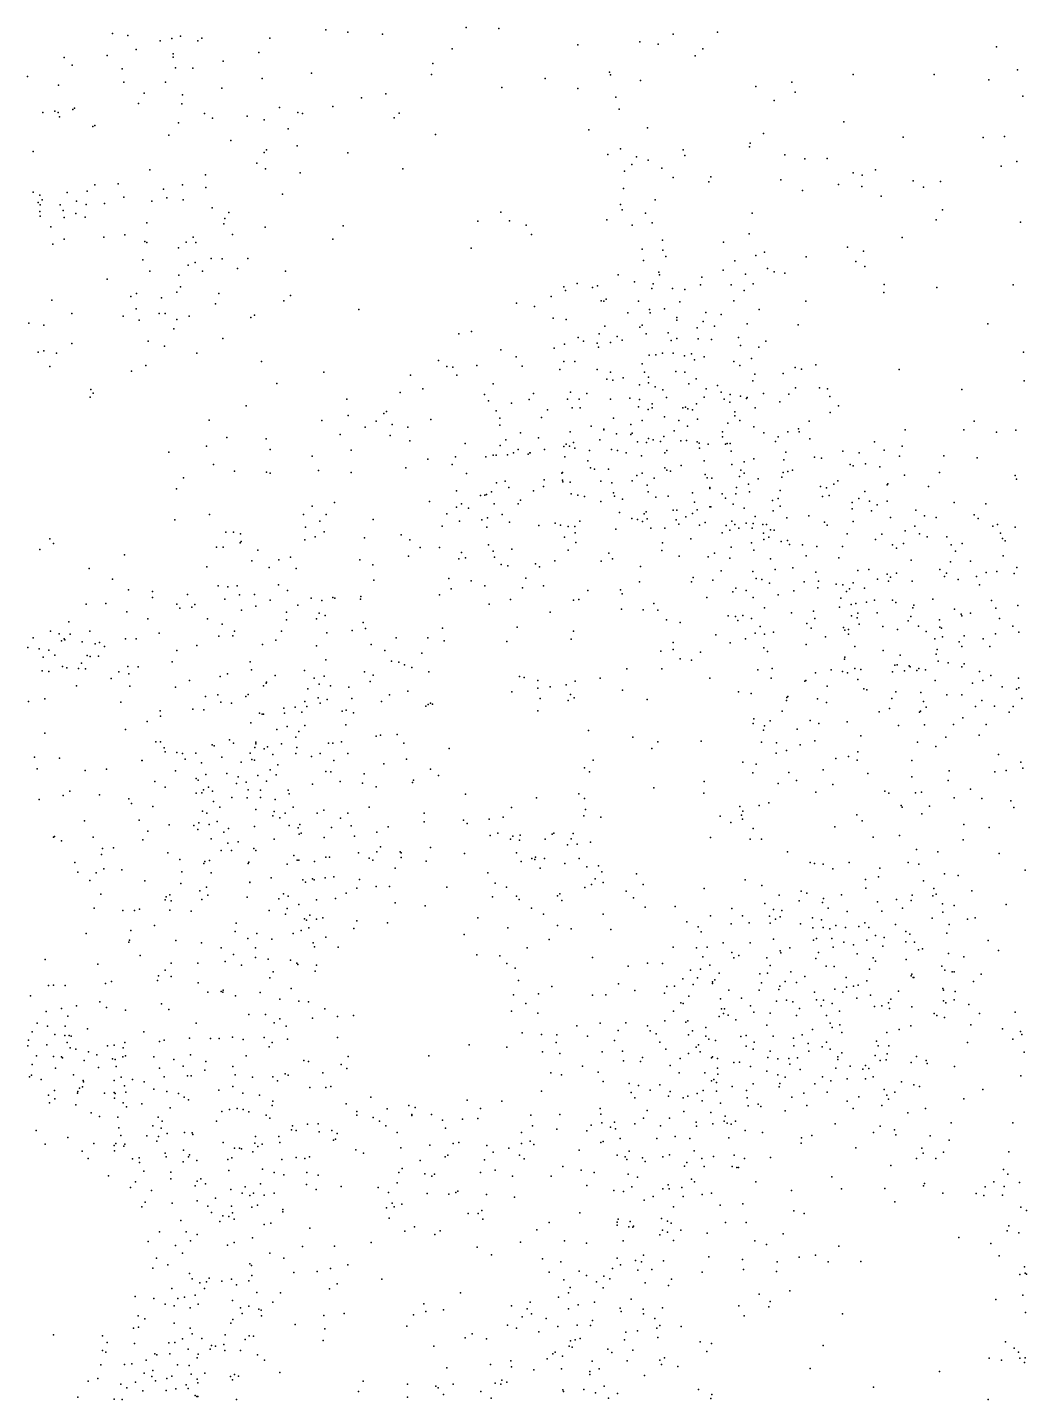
# Model space of a CAD drawing. Header units: millimetres. Extents: x -60275265 to 22802890, y -38578442 to 24337084.
# Drawn here: x 11847622 to 13806622, y 14465696 to 17156696 of the extents above; entities that cross this region are included whole.
import ezdxf

# ---------------------------------------------------------------- set-up
doc = ezdxf.new("R2010")
doc.units = ezdxf.units.MM
doc.header["$MEASUREMENT"] = 0
doc.layers.add('particles', color=7, linetype='Continuous', true_color=0x000000)

msp = doc.modelspace()

# ---------------------------------------------------------------- linework, layer by layer
at = {"layer": 'particles', "color": 93, "true_color": 0x67d435}
for p in [(12014622, 17144696), (12432622, 17151696), (12475622, 17147696), (12543622, 17143696), (12707622, 17156696), (12771622, 17154696), (13113622, 17143696), (13200622, 17147696), (12044622, 17140696), (12107622, 17130696), (12130622, 17134696), (12147622, 17139696), (12181622, 17130696), (12189622, 17135696), (12322622, 17135696), (12926622, 17122696), (13048622, 17128696), (13084622, 17123696), (13747622, 17118696), (11919622, 17097696), (12003622, 17101696), (12060622, 17113696), (12133622, 17104696), (12133622, 17098696), (12231622, 17090696), (12301622, 17107696), (12680622, 17114696), (13156622, 17100696), (13171622, 17114696), (11935622, 17082696), (12033622, 17075696), (12137622, 17077696), (12171622, 17076696), (12404622, 17066696), (12639622, 17064696), (12642622, 17085696), (12988622, 17068696), (12990622, 17063696), (13466622, 17064696), (13625622, 17064696), (13788622, 17073696), (11847622, 17060696), (11908622, 17043696), (12036622, 17049696), (12118622, 17049696), (12228622, 17037696), (12307622, 17056696), (12777622, 17038696), (12862622, 17056696), (12926622, 17036696), (13049622, 17052696), (13275622, 17040696), (13346622, 17049696), (13732622, 17053696), (12065622, 17007696), (12076622, 17027696), (12151622, 17024696), (12502622, 17018696), (12550622, 17026696), (13001622, 17019696), (13311622, 17013696), (13352622, 17029696), (13799622, 17021696), (11877622, 16989696), (11901622, 16992696), (11907622, 16989696), (11910622, 16981696), (11936622, 16995696), (11939622, 16998696), (12150622, 17006696), (12194622, 16987696), (12278622, 16982696), (12341622, 16999696), (12377622, 16989696), (12386622, 16987696), (12446622, 17001696), (12576622, 16988696), (13007622, 16996696), (11975622, 16962696), (11979622, 16964696), (12143622, 16969696), (12210622, 16978696), (12311622, 16975696), (12358622, 16957696), (12566622, 16979696), (12948622, 16955696), (13063622, 16959696), (13448622, 16971696), (12124622, 16945696), (12246622, 16934696), (12647622, 16946696), (13264622, 16929696), (13290622, 16948696), (13564622, 16941696), (13721622, 16940696), (13763622, 16942696), (11858622, 16913696), (12311622, 16911696), (12316622, 16916696), (12376622, 16924696), (12475622, 16910696), (12985622, 16907696), (13010622, 16918696), (13041622, 16902696), (13133622, 16916696), (13136622, 16905696), (13263622, 16922696), (13332622, 16906696), (13415622, 16899696), (12087622, 16877696), (12297622, 16890696), (12314622, 16879696), (12583622, 16879696), (13018622, 16874696), (13032622, 16887696), (13064622, 16896696), (13091622, 16880696), (13371622, 16898696), (13510622, 16877696), (13756622, 16884696), (13787622, 16893696), (11979622, 16847696), (12025622, 16849696), (12151622, 16847696), (12196622, 16867696), (12382622, 16871696), (13113622, 16862696), (13183622, 16853696), (13187622, 16863696), (13324622, 16857696), (13437622, 16848696), (13466622, 16871696), (13484622, 16866696), (13584622, 16855696), (13637622, 16854696), (11858622, 16833696), (11871622, 16827696), (11925622, 16832696), (11964622, 16835696), (12036622, 16823696), (12114622, 16839696), (12120622, 16822696), (12197622, 16842696), (12347622, 16829696), (13016622, 16840696), (13367622, 16836696), (13483622, 16844696), (13521622, 16825696), (13604622, 16843696), (11868622, 16813696), (11871622, 16795696), (11872622, 16808696), (11876622, 16818696), (11911622, 16808696), (11917622, 16797696), (11943622, 16815696), (11962622, 16809696), (11998622, 16811696), (12091622, 16815696), (12152622, 16818696), (12209622, 16802696), (12242622, 16793696), (12775622, 16794696), (13010622, 16809696), (13013622, 16798696), (13059622, 16792696), (13078622, 16818696), (13268622, 16792696), (13641622, 16798696), (11872622, 16786696), (11893622, 16765696), (11919622, 16783696), (11942622, 16791696), (11960622, 16784696), (12081622, 16773696), (12232622, 16771696), (12234622, 16781696), (12466622, 16767696), (12730622, 16776696), (12792622, 16777696), (12825622, 16768696), (12983622, 16779696), (13033622, 16768696), (13072622, 16773696), (13629622, 16779696), (13794622, 16774696), (11919622, 16741696), (11997622, 16745696), (12038622, 16749696), (12172622, 16745696), (12249622, 16750696), (12313622, 16764696), (12446622, 16741696), (12835622, 16750696), (13092622, 16739696), (13262622, 16751696), (13562622, 16744696), (11897622, 16731696), (12077622, 16736696), (12081622, 16734696), (12143622, 16724696), (12158622, 16735696), (12177622, 16734696), (12717622, 16723696), (13052622, 16721696), (13093622, 16719696), (13212622, 16735696), (13292622, 16715696), (13455622, 16725696), (13486622, 16717696), (12073622, 16700696), (12162622, 16690696), (12176622, 16695696), (12207622, 16703696), (12229622, 16702696), (12279622, 16703696), (13055622, 16699696), (13099622, 16707696), (13234622, 16698696), (13275622, 16709696), (13374622, 16706696), (13471622, 16697696), (13489622, 16687696), (12003622, 16662696), (12087622, 16678696), (12144622, 16670696), (12190622, 16678696), (12259622, 16683696), (12353622, 16678696), (13005622, 16671696), (13037622, 16657696), (13085622, 16676696), (13086622, 16671696), (13169622, 16666696), (13211622, 16680696), (13255622, 16672696), (13298622, 16683696), (13311622, 16677696), (13332622, 16674696), (12061622, 16634696), (12140622, 16637696), (12147622, 16647696), (12222622, 16634696), (12363622, 16630696), (12899622, 16647696), (12902622, 16640696), (12925622, 16654696), (12955622, 16646696), (12965622, 16649696), (13071622, 16644696), (13074622, 16653696), (13112622, 16644696), (13136622, 16642696), (13167622, 16651696), (13227622, 16651696), (13252622, 16640696), (13270622, 16653696), (13526622, 16636696), (13527622, 16652696), (13630622, 16646696), (13780622, 16651696), (11895622, 16621696), (12050622, 16628696), (12060622, 16604696), (12110622, 16626696), (12216622, 16614696), (12350622, 16620696), (12497622, 16603696), (12806622, 16615696), (12841622, 16609696), (12874622, 16628696), (12972622, 16620696), (12977622, 16619696), (12982622, 16623696), (13045622, 16619696), (13067622, 16603696), (13096622, 16604696), (13126622, 16618696), (13232622, 16620696), (13282622, 16603696), (13373622, 16619696), (11850622, 16576696), (11934622, 16595696), (12035622, 16590696), (12066622, 16582696), (12105622, 16595696), (12117622, 16595696), (12140622, 16583696), (12164622, 16590696), (12285622, 16587696), (12292622, 16592696), (12878622, 16586696), (12903622, 16583696), (13024622, 16596696), (13068622, 16596696), (13120622, 16587696), (13120622, 16582696), (13172622, 16579696), (13177622, 16597696), (13207622, 16593696), (11879622, 16572696), (12134622, 16565696), (12693622, 16555696), (12718622, 16560696), (12968622, 16555696), (12979622, 16570696), (13003622, 16550696), (13048622, 16568696), (13052622, 16572696), (13060622, 16555696), (13103622, 16557696), (13160622, 16567696), (13194622, 16570696), (13258622, 16575696), (13358622, 16573696), (13730622, 16575696), (11934622, 16536696), (12084622, 16541696), (12116622, 16531696), (12230622, 16546696), (12775622, 16524696), (12880622, 16527696), (12900622, 16535696), (12927622, 16548696), (12937622, 16541696), (12964622, 16537696), (12967622, 16529696), (12990622, 16538696), (13013622, 16543696), (13109622, 16542696), (13120622, 16546696), (13162622, 16545696), (13188622, 16544696), (13241622, 16548696), (13245622, 16532696), (13281622, 16529696), (13295622, 16541696), (11868622, 16519696), (11879622, 16522696), (11904622, 16517696), (12179622, 16517696), (12306622, 16501696), (12653622, 16503696), (12805622, 16510696), (12899622, 16501696), (12920622, 16501696), (13052622, 16496696), (13066622, 16513696), (13079622, 16514696), (13092622, 16517696), (13113622, 16517696), (13135622, 16512696), (13149622, 16516696), (13155622, 16504696), (13174622, 16510696), (13232622, 16501696), (13267622, 16507696), (13800622, 16519696), (11891622, 16491696), (12051622, 16482696), (12079622, 16493696), (12428622, 16480696), (12598622, 16474696), (12669622, 16491696), (12681622, 16490696), (12689622, 16474696), (12728622, 16493696), (12817622, 16492696), (12891622, 16485696), (12964622, 16485696), (12990622, 16480696), (13015622, 16469696), (13057622, 16480696), (13065622, 16470696), (13118622, 16481696), (13136622, 16480696), (13244622, 16493696), (13273622, 16476696), (13329622, 16477696), (13352622, 16489696), (13365622, 16486696), (13393622, 16494696), (13556622, 16485696), (11971622, 16446696), (12336622, 16458696), (12622622, 16447696), (12760622, 16457696), (12983622, 16466696), (12995622, 16464696), (13047622, 16455696), (13065622, 16459696), (13078622, 16451696), (13093622, 16445696), (13144622, 16457696), (13158622, 16467696), (13178622, 16447696), (13200622, 16454696), (13269622, 16463696), (13353622, 16449696), (13400622, 16449696), (13416622, 16447696), (13679622, 16446696), (13801622, 16463696), (11970622, 16431696), (11976622, 16439696), (12473622, 16427696), (12578622, 16440696), (12743622, 16436696), (12751622, 16424696), (12796622, 16419696), (12831622, 16426696), (12839622, 16438696), (12906622, 16427696), (12912622, 16441696), (12929622, 16427696), (12944622, 16438696), (12990622, 16427696), (13028622, 16429696), (13047622, 16426696), (13072622, 16418696), (13100622, 16430696), (13159622, 16418696), (13174622, 16431696), (13207622, 16441696), (13213622, 16427696), (13224622, 16421696), (13225622, 16436696), (13245622, 16433696), (13257622, 16428696), (13258622, 16430696), (13290622, 16438696), (13322622, 16422696), (13340622, 16437696), (13420622, 16432696), (12276622, 16414696), (12476622, 16395696), (12546622, 16399696), (12551622, 16403696), (12766622, 16404696), (12773622, 16390696), (12855622, 16391696), (12867622, 16406696), (12915622, 16410696), (12931622, 16410696), (12996622, 16390696), (13045622, 16412696), (13064622, 16407696), (13072622, 16410696), (13096622, 16392696), (13132622, 16410696), (13137622, 16411696), (13142622, 16408696), (13151622, 16406696), (13161622, 16388696), (13234622, 16402696), (13234622, 16394696), (13274622, 16410696), (13421622, 16401696), (13437622, 16414696), (12203622, 16386696), (12424622, 16385696), (12509622, 16372696), (12531622, 16384696), (12562622, 16377696), (12593622, 16372696), (12638622, 16387696), (12773622, 16376696), (12814622, 16361696), (12911622, 16363696), (12952622, 16374696), (12977622, 16368696), (12977622, 16367696), (13030622, 16377696), (13052622, 16385696), (13115622, 16365696), (13124622, 16385696), (13141622, 16374696), (13210622, 16363696), (13220622, 16380696), (13244622, 16385696), (13271622, 16373696), (13291622, 16361696), (13338622, 16363696), (13359622, 16369696), (13360622, 16363696), (13380622, 16384696), (13568622, 16367696), (13683622, 16367696), (13703622, 16384696), (13747622, 16362696), (13785622, 16366696), (12198622, 16335696), (12238622, 16352696), (12315622, 16349696), (12460622, 16358696), (12558622, 16356696), (12597622, 16345696), (12705622, 16340696), (12774622, 16336696), (12785622, 16347696), (12849622, 16351696), (12899622, 16334696), (12903622, 16339696), (12910622, 16335696), (12918622, 16342696), (12969622, 16347696), (13002622, 16359696), (13030622, 16358696), (13033622, 16360696), (13043622, 16343696), (13061622, 16342696), (13065622, 16350696), (13074622, 16347696), (13088622, 16344696), (13095622, 16354696), (13128622, 16345696), (13139622, 16346696), (13160622, 16343696), (13164622, 16341696), (13182622, 16339696), (13210622, 16353696), (13216622, 16339696), (13219622, 16340696), (13225622, 16340696), (13314622, 16344696), (13319622, 16353696), (13381622, 16349696), (13508622, 16343696), (13562622, 16335696), (12124622, 16323696), (12323622, 16328696), (12405622, 16315696), (12482622, 16327696), (12632622, 16309696), (12686622, 16314696), (12746622, 16314696), (12760622, 16317696), (12766622, 16317696), (12788622, 16318696), (12800622, 16322696), (12809622, 16328696), (12829622, 16319696), (12832622, 16322696), (12833622, 16322696), (12861622, 16328696), (12901622, 16314696), (12920622, 16331696), (12949622, 16326696), (12992622, 16328696), (13004622, 16326696), (13021622, 16322696), (13051622, 16316696), (13097622, 16322696), (13101622, 16326696), (13165622, 16331696), (13227622, 16325696), (13271622, 16310696), (13330622, 16308696), (13334622, 16323696), (13390622, 16313696), (13404622, 16311696), (13446622, 16325696), (13478622, 16322696), (13527622, 16327696), (13557622, 16315696), (13644622, 16316696), (13709622, 16312696), (12212622, 16299696), (12253622, 16286696), (12316622, 16284696), (12323622, 16282696), (12418622, 16287696), (12482622, 16283696), (12589622, 16292696), (12680622, 16299696), (12708622, 16281696), (12895622, 16282696), (12896622, 16283696), (12946622, 16306696), (12951622, 16292696), (12959622, 16290696), (12986622, 16290696), (13052622, 16282696), (13097622, 16292696), (13101622, 16288696), (13108622, 16286696), (13129622, 16297696), (13174622, 16306696), (13228622, 16299696), (13246622, 16288696), (13252622, 16304696), (13252622, 16282696), (13329622, 16283696), (13338622, 16285696), (13347622, 16288696), (13460622, 16299696), (13466622, 16296696), (13490622, 16300696), (13518622, 16294696), (13635622, 16283696), (12153622, 16273696), (12767622, 16263696), (12784622, 16266696), (12791622, 16254696), (12859622, 16256696), (12860622, 16269696), (12896622, 16268696), (12897622, 16265696), (12911622, 16264696), (12971622, 16266696), (12993622, 16263696), (13033622, 16267696), (13042622, 16277696), (13062622, 16258696), (13076622, 16272696), (13176622, 16279696), (13180622, 16273696), (13185622, 16254696), (13189622, 16272696), (13237622, 16254696), (13243622, 16275696), (13261622, 16260696), (13280622, 16271696), (13326622, 16274696), (13402622, 16256696), (13414622, 16253696), (13428622, 16260696), (13436622, 16267696), (13533622, 16259696), (13534622, 16261696), (13567622, 16278696), (13614622, 16256696), (13784622, 16277696), (13786622, 16270696), (12139622, 16251696), (12688622, 16247696), (12735622, 16238696), (12744622, 16239696), (12747622, 16240696), (12757622, 16245696), (12814622, 16229696), (12839622, 16247696), (12913622, 16241696), (12926622, 16239696), (12939622, 16236696), (12996622, 16243696), (12998622, 16237696), (13014622, 16231696), (13064622, 16245696), (13079622, 16235696), (13103622, 16237696), (13151622, 16243696), (13185622, 16252696), (13209622, 16241696), (13216622, 16233696), (13236622, 16241696), (13263622, 16245696), (13308622, 16228696), (13319622, 16232696), (13323622, 16248696), (13406622, 16236696), (13419622, 16238696), (13477622, 16232696), (13489622, 16246696), (13498622, 16227696), (13533622, 16227696), (12204622, 16201696), (12388622, 16201696), (12405622, 16217696), (12433622, 16201696), (12449622, 16224696), (12635622, 16226696), (12669622, 16202696), (12688622, 16215696), (12698622, 16222696), (12712622, 16213696), (12762622, 16222696), (12778622, 16201696), (12809622, 16222696), (12971622, 16226696), (13008622, 16205696), (13056622, 16202696), (13060622, 16206696), (13113622, 16209696), (13120622, 16209696), (13151622, 16203696), (13155622, 16225696), (13160622, 16210696), (13185622, 16216696), (13187622, 16216696), (13231622, 16221696), (13252622, 16213696), (13309622, 16208696), (13323622, 16217696), (13464622, 16224696), (13464622, 16212696), (13502622, 16208696), (13513622, 16220696), (13589622, 16209696), (13664622, 16224696), (13703622, 16200696), (13726622, 16222696), (12136622, 16190696), (12392622, 16176696), (12420622, 16188696), (12525622, 16191696), (12660622, 16178696), (12694622, 16188696), (12738622, 16190696), (12748622, 16176696), (12749622, 16194696), (12792622, 16186696), (12850622, 16179696), (12882622, 16184696), (12892622, 16180696), (12907622, 16177696), (12920622, 16177696), (12930622, 16188696), (13032622, 16193696), (13043622, 16191696), (13053622, 16187696), (13062622, 16192696), (13069622, 16174696), (13097622, 16174696), (13119622, 16190696), (13124622, 16182696), (13138622, 16196696), (13165622, 16180696), (13176622, 16185696), (13217622, 16179696), (13228622, 16188696), (13234622, 16181696), (13242622, 16174696), (13256622, 16184696), (13268622, 16174696), (13270622, 16183696), (13274622, 16197696), (13289622, 16181696), (13296622, 16181696), (13336622, 16194696), (13379622, 16198696), (13410622, 16186696), (13415622, 16180696), (13466622, 16187696), (13539622, 16195696), (13587622, 16178696), (13606622, 16198696), (13629622, 16195696), (13711622, 16193696), (13740622, 16178696), (13749622, 16181696), (13784622, 16176696), (11891622, 16153696), (12236622, 16166696), (12251622, 16166696), (12265622, 16163696), (12266622, 16148696), (12391622, 16151696), (12411622, 16157696), (12429622, 16167696), (12508622, 16155696), (12580622, 16161696), (12597622, 16151696), (12900622, 16156696), (12921622, 16165696), (12922622, 16146696), (13001622, 16172696), (13148622, 16153696), (13209622, 16165696), (13224622, 16170696), (13290622, 16164696), (13291622, 16152696), (13301622, 16156696), (13304622, 16171696), (13311622, 16170696), (13325622, 16148696), (13337622, 16150696), (13454622, 16163696), (13510622, 16152696), (13522622, 16162696), (13568622, 16169696), (13596622, 16163696), (13611622, 16157696), (13650622, 16157696), (13755622, 16164696), (13759622, 16154696), (13764622, 16149696), (11871622, 16132696), (11898622, 16144696), (12037622, 16122696), (12218622, 16137696), (12231622, 16137696), (12264622, 16145696), (12299622, 16131696), (12594622, 16119696), (12617622, 16136696), (12655622, 16136696), (12698622, 16126696), (12751622, 16141696), (12760622, 16129696), (12797622, 16133696), (12907622, 16131696), (12987622, 16125696), (13091622, 16130696), (13092622, 16145696), (13125622, 16119696), (13194622, 16125696), (13227622, 16137696), (13267622, 16145696), (13271622, 16131696), (13341622, 16142696), (13367622, 16141696), (13374622, 16120696), (13395622, 16138696), (13445622, 16138696), (13543622, 16141696), (13551622, 16135696), (13565622, 16144696), (13658622, 16141696), (13667622, 16129696), (13680622, 16144696), (13760622, 16120696), (11968622, 16095696), (12199622, 16098696), (12287622, 16110696), (12321622, 16097696), (12340622, 16112696), (12363622, 16117696), (12374622, 16095696), (12499622, 16112696), (12524622, 16102696), (12693622, 16114696), (12706622, 16116696), (12763622, 16117696), (12776622, 16103696), (12789622, 16100696), (12843622, 16104696), (12851622, 16098696), (12881622, 16110696), (12972622, 16109696), (12994622, 16114696), (13049622, 16099696), (13182622, 16118696), (13224622, 16115696), (13304622, 16114696), (13313622, 16093696), (13348622, 16096696), (13438622, 16116696), (13497622, 16093696), (13580622, 16111696), (13636622, 16093696), (13657622, 16108696), (13696622, 16109696), (13787622, 16097696), (12014622, 16074696), (12526622, 16072696), (12673622, 16075696), (12717622, 16071696), (12824622, 16076696), (13047622, 16069696), (13149622, 16069696), (13152622, 16077696), (13191622, 16072696), (13207622, 16090696), (13269622, 16089696), (13276622, 16075696), (13287622, 16073696), (13302622, 16066696), (13370622, 16069696), (13393622, 16088696), (13398622, 16070696), (13466622, 16067696), (13475622, 16091696), (13514622, 16074696), (13533622, 16084696), (13535622, 16070696), (13539622, 16078696), (13551622, 16086696), (13582622, 16070696), (13645622, 16079696), (13649622, 16086696), (13672622, 16073696), (13708622, 16079696), (13727622, 16087696), (13748622, 16089696), (13782622, 16085696), (12045622, 16053696), (12092622, 16050696), (12092622, 16038696), (12161622, 16044696), (12221622, 16061696), (12240622, 16059696), (12258622, 16061696), (12263622, 16043696), (12292622, 16044696), (12339622, 16063696), (12357622, 16052696), (12446622, 16038696), (12501622, 16040696), (12655622, 16043696), (12678622, 16055696), (12744622, 16061696), (12818622, 16057696), (12859622, 16061696), (12946622, 16052696), (13010622, 16053696), (13013622, 16045696), (13179622, 16038696), (13230622, 16049696), (13236622, 16056696), (13256622, 16052696), (13270622, 16038696), (13319622, 16043696), (13350622, 16051696), (13397622, 16057696), (13433622, 16064696), (13446622, 16063696), (13453622, 16050696), (13459622, 16055696), (13488622, 16056696), (13714622, 16063696), (11962622, 16025696), (12001622, 16026696), (12140622, 16025696), (12146622, 16017696), (12169622, 16019696), (12175622, 16024696), (12234622, 16035696), (12267622, 16013696), (12295622, 16021696), (12323622, 16033696), (12377622, 16023696), (12403622, 16037696), (12424622, 16032696), (12450622, 16037696), (12500622, 16035696), (12752622, 16025696), (12794622, 16034696), (12918622, 16033696), (12928622, 16034696), (13012622, 16015696), (13054622, 16014696), (13075622, 16026696), (13083622, 16013696), (13292622, 16018696), (13388622, 16011696), (13439622, 16019696), (13442622, 16037696), (13462622, 16024696), (13471622, 16026696), (13492622, 16029696), (13508622, 16033696), (13543622, 16033696), (13550622, 16028696), (13583622, 16018696), (13585622, 16023696), (13622622, 16035696), (13665622, 16015696), (13737622, 16032696), (13746622, 16017696), (13789622, 16022696), (11928622, 15990696), (12042622, 16010696), (12083622, 15996696), (12200622, 15996696), (12229622, 15986696), (12355622, 16009696), (12355622, 15994696), (12414622, 15996696), (12419622, 16007696), (12431622, 16003696), (12505622, 15989696), (12872622, 16009696), (13100622, 15994696), (13127622, 15989696), (13221622, 16002696), (13235622, 16001696), (13240622, 15993696), (13250622, 16003696), (13267622, 15997696), (13345622, 16008696), (13375622, 15987696), (13391622, 15997696), (13463622, 16002696), (13474622, 15998696), (13475622, 16007696), (13478622, 15986696), (13513622, 16008696), (13574622, 15992696), (13579622, 16001696), (13635622, 15994696), (13678622, 16005696), (13679622, 16002696), (13696622, 16007696), (13753622, 15997696), (11858622, 15959696), (11892622, 15972696), (11909622, 15967696), (11919622, 15957696), (11931622, 15966696), (11969622, 15972696), (12039622, 15957696), (12060622, 15957696), (12105622, 15968696), (12222622, 15962696), (12250622, 15963696), (12253622, 15972696), (12345622, 15972696), (12434622, 15969696), (12484622, 15973696), (12510622, 15977696), (12570622, 15959696), (12632622, 15959696), (12661622, 15978696), (12807622, 15980696), (12918622, 15972696), (13197622, 15965696), (13255622, 15957696), (13274622, 15968696), (13284622, 15981696), (13292622, 15966696), (13310622, 15970696), (13384622, 15978696), (13412622, 15961696), (13447622, 15979696), (13450622, 15974696), (13457622, 15975696), (13457622, 15966696), (13524622, 15981696), (13553622, 15975696), (13594622, 15982696), (13609622, 15971696), (13626622, 15957696), (13636622, 15980696), (13639622, 15978696), (13641622, 15961696), (13684622, 15963696), (13721622, 15957696), (13745622, 15967696), (13779622, 15982696), (13791622, 15970696), (11848622, 15940696), (11870622, 15937696), (11889622, 15935696), (11914622, 15953696), (11920622, 15955696), (11954622, 15951696), (11980622, 15947696), (11988622, 15950696), (11998622, 15942696), (12140622, 15934696), (12179622, 15944696), (12308622, 15946696), (12334622, 15954696), (12414622, 15943696), (12521622, 15946696), (12548622, 15934696), (12664622, 15953696), (12787622, 15952696), (12913622, 15956696), (13089622, 15933696), (13113622, 15950696), (13113622, 15936696), (13167622, 15931696), (13225622, 15949696), (13291622, 15939696), (13298622, 15932696), (13374622, 15946696), (13469622, 15942696), (13525622, 15934696), (13631622, 15936696), (13674622, 15951696), (13679622, 15942696), (13734622, 15942696), (11878622, 15921696), (11901622, 15925696), (11953622, 15909696), (11964622, 15924696), (11970622, 15922696), (11986622, 15923696), (12131622, 15912696), (12284622, 15912696), (12432622, 15916696), (12561622, 15913696), (12575622, 15911696), (12586622, 15906696), (12620622, 15929696), (13127622, 15918696), (13149622, 15915696), (13449622, 15917696), (13450622, 15921696), (13548622, 15905696), (13552622, 15906696), (13558622, 15925696), (13576622, 15904696), (13629622, 15927696), (13633622, 15913696), (13652622, 15910696), (13684622, 15908696), (11876622, 15894696), (11889622, 15893696), (11916622, 15903696), (11924622, 15900696), (11947622, 15899696), (11961622, 15898696), (12011622, 15879696), (12026622, 15892696), (12044622, 15903696), (12046622, 15888696), (12064622, 15902696), (12225622, 15883696), (12239622, 15888696), (12286622, 15896696), (12333622, 15885696), (12390622, 15895696), (12409622, 15880696), (12429622, 15884696), (12508622, 15892696), (12525622, 15886696), (12601622, 15901696), (12634622, 15892696), (12812622, 15883696), (12821622, 15881696), (12970622, 15880696), (13022622, 15898696), (13091622, 15898696), (13185622, 15880696), (13279622, 15896696), (13305622, 15880696), (13307622, 15899696), (13392622, 15890696), (13423622, 15896696), (13445622, 15893696), (13455622, 15890696), (13469622, 15899696), (13475622, 15877696), (13481622, 15897696), (13543622, 15892696), (13567622, 15894696), (13578622, 15902696), (13591622, 15895696), (13595622, 15899696), (13608622, 15896696), (13679622, 15902696), (13714622, 15893696), (13736622, 15885696), (13790622, 15880696), (11943622, 15865696), (12048622, 15864696), (12137622, 15862696), (12165622, 15875696), (12310622, 15865696), (12315622, 15870696), (12316622, 15872696), (12397622, 15859696), (12419622, 15868696), (12441622, 15865696), (12477622, 15862696), (12519622, 15873696), (12593622, 15854696), (12797622, 15853696), (12848622, 15875696), (12848622, 15860696), (12872622, 15863696), (12903622, 15867696), (12921622, 15874696), (13014622, 15856696), (13241622, 15853696), (13266622, 15850696), (13371622, 15874696), (13373622, 15875696), (13415622, 15864696), (13487622, 15859696), (13493622, 15857696), (13550622, 15853696), (13599622, 15852696), (13627622, 15875696), (13700622, 15870696), (13720622, 15875696), (13758622, 15863696), (13786622, 15858696), (13791622, 15861696), (11849622, 15834696), (11881622, 15839696), (12030622, 15833696), (12196622, 15844696), (12220622, 15847696), (12226622, 15833696), (12247622, 15831696), (12275622, 15844696), (12280622, 15848696), (12372622, 15823696), (12391622, 15834696), (12395622, 15824696), (12417622, 15841696), (12421622, 15831696), (12435622, 15838696), (12483622, 15840696), (12541622, 15834696), (12557622, 15847696), (12628622, 15825696), (12633622, 15828696), (12637622, 15831696), (12641622, 15829696), (12852622, 15840696), (12907622, 15836696), (12912622, 15848696), (12919622, 15841696), (13062622, 15838696), (13335622, 15836696), (13336622, 15842696), (13338622, 15844696), (13396622, 15839696), (13414622, 15832696), (13542622, 15840696), (13604622, 15834696), (13609622, 15823696), (13650622, 15847696), (13679622, 15847696), (13706622, 15824696), (13718622, 15836696), (13743622, 15825696), (13780622, 15824696), (13797622, 15840696), (12107622, 15816696), (12108622, 15805696), (12171622, 15819696), (12193622, 15818696), (12302622, 15811696), (12307622, 15809696), (12310622, 15809696), (12350622, 15821696), (12351622, 15811696), (12385622, 15813696), (12464622, 15815696), (12472622, 15817696), (12486622, 15812696), (12848622, 15816696), (13271622, 15800696), (13303622, 15796696), (13327622, 15815696), (13382622, 15797696), (13517622, 15814696), (13537622, 15820696), (13596622, 15813696), (13598622, 15815696), (13681622, 15802696), (13772622, 15813696), (11881622, 15772696), (12039622, 15779696), (12082622, 15795696), (12285622, 15792696), (12336622, 15779696), (12356622, 15785696), (12379622, 15775696), (12391622, 15787696), (12471622, 15788696), (12572622, 15769696), (12947622, 15777696), (13270622, 15791696), (13290622, 15778696), (13292622, 15786696), (13356622, 15780696), (13399622, 15791696), (13454622, 15794696), (13555622, 15787696), (13606622, 15788696), (13663622, 15789696), (13727622, 15789696), (12099622, 15755696), (12108622, 15755696), (12115622, 15743696), (12209622, 15749696), (12213622, 15747696), (12243622, 15759696), (12251622, 15752696), (12293622, 15744696), (12295622, 15754696), (12295622, 15751696), (12318622, 15745696), (12345622, 15751696), (12373622, 15764696), (12375622, 15744696), (12437622, 15752696), (12446622, 15752696), (12463622, 15755696), (12531622, 15766696), (12539622, 15768696), (12585622, 15752696), (12674622, 15742696), (13034622, 15764696), (13071622, 15742696), (13083622, 15755696), (13168622, 15756696), (13286622, 15754696), (13316622, 15753696), (13362622, 15749696), (13391622, 15757696), (13481622, 15767696), (13592622, 15754696), (13628622, 15746696), (13648622, 15764696), (13713622, 15768696), (11861622, 15725696), (11910622, 15723696), (12071622, 15718696), (12072622, 15718696), (12117622, 15735696), (12140622, 15734696), (12151622, 15732696), (12156622, 15721696), (12177622, 15733696), (12228622, 15725696), (12266622, 15715696), (12284622, 15733696), (12287622, 15720696), (12292622, 15719696), (12311622, 15741696), (12328622, 15730696), (12373622, 15732696), (12404622, 15726696), (12421622, 15732696), (12448622, 15718696), (12475622, 15732696), (12590622, 15721696), (12956622, 15719696), (13250622, 15715696), (13315622, 15733696), (13335622, 15738696), (13432622, 15722696), (13457622, 15726696), (13474622, 15719696), (13475622, 15735696), (13581622, 15718696), (13751622, 15730696), (13795622, 15715696), (11866622, 15702696), (11960622, 15699696), (12002622, 15701696), (12137622, 15698696), (12188622, 15714696), (12197622, 15691696), (12238622, 15693696), (12299622, 15689696), (12323622, 15700696), (12335622, 15690696), (12338622, 15710696), (12432622, 15697696), (12442622, 15696696), (12507622, 15692696), (12546622, 15712696), (12637622, 15701696), (12653622, 15689696), (12939622, 15704696), (12949622, 15696696), (13269622, 15694696), (13276622, 15711696), (13340622, 15695696), (13407622, 15700696), (13495622, 15693696), (13654622, 15698696), (13744622, 15696696), (13766622, 15699696), (13799622, 15703696), (12097622, 15677696), (12117622, 15666696), (12178622, 15683696), (12182622, 15680696), (12192622, 15661696), (12202622, 15666696), (12257622, 15673696), (12260622, 15686696), (12276622, 15676696), (12280622, 15661696), (12316622, 15678696), (12406622, 15672696), (12460622, 15677696), (12504622, 15674696), (12531622, 15667696), (12602622, 15675696), (12604622, 15680696), (13075622, 15665696), (13174622, 15677696), (13319622, 15673696), (13355622, 15679696), (13426622, 15671696), (13581622, 15686696), (13652622, 15679696), (13696622, 15662696), (11870622, 15642696), (11917622, 15650696), (11930622, 15658696), (11988622, 15651696), (12046622, 15643696), (12178622, 15654696), (12189622, 15655696), (12210622, 15658696), (12212622, 15638696), (12248622, 15646696), (12278622, 15645696), (12304622, 15660696), (12304622, 15646696), (12333622, 15642696), (12358622, 15660696), (12360622, 15653696), (12706622, 15652696), (12845622, 15645696), (12928622, 15653696), (12939622, 15644696), (13173622, 15654696), (13301622, 15635696), (13393622, 15656696), (13528622, 15658696), (13536622, 15654696), (13588622, 15655696), (13600622, 15656696), (13664622, 15645696), (13718622, 15644696), (13775622, 15639696), (12051622, 15634696), (12093622, 15628696), (12190622, 15619696), (12199622, 15615696), (12224622, 15627696), (12295622, 15622696), (12328622, 15610696), (12331622, 15618696), (12352622, 15615696), (12368622, 15627696), (12415622, 15615696), (12428622, 15621696), (12475622, 15615696), (12517622, 15627696), (12625622, 15615696), (12796622, 15626696), (12938622, 15610696), (12941622, 15622696), (13205622, 15609696), (13244622, 15628696), (13247622, 15611696), (13250622, 15619696), (13282622, 15630696), (13473622, 15612696), (13560622, 15630696), (13562622, 15627696), (13601622, 15614696), (13616622, 15629696), (13781622, 15626696), (11959622, 15600696), (12066622, 15601696), (12125622, 15592696), (12173622, 15591696), (12181622, 15583696), (12183622, 15596696), (12203622, 15593696), (12219622, 15599696), (12241622, 15585696), (12292622, 15589696), (12342622, 15606696), (12360622, 15591696), (12378622, 15586696), (12381622, 15593696), (12443622, 15587696), (12461622, 15605696), (12482622, 15590696), (12554622, 15588696), (12625622, 15598696), (12702622, 15601696), (12709622, 15595696), (12752622, 15603696), (12780622, 15607696), (12971622, 15607696), (13226622, 15597696), (13249622, 15603696), (13270622, 15585696), (13430622, 15588696), (13484622, 15600696), (13683622, 15593696), (13733622, 15587696), (11898622, 15568696), (11900622, 15569696), (11914622, 15561696), (11976622, 15568696), (12073622, 15563696), (12083622, 15580696), (12207622, 15565696), (12232622, 15578696), (12240622, 15556696), (12260622, 15559696), (12331622, 15564696), (12380622, 15574696), (12384622, 15576696), (12429622, 15567696), (12488622, 15570696), (12532622, 15578696), (12754622, 15571696), (12769622, 15576696), (12794622, 15564696), (12799622, 15570696), (12812622, 15562696), (12813622, 15572696), (12862622, 15564696), (12876622, 15574696), (12879622, 15576696), (12913622, 15565696), (12917622, 15575696), (12925622, 15554696), (12951622, 15558696), (13186622, 15567696), (13264622, 15564696), (13286622, 15564696), (13505622, 15568696), (13557622, 15571696), (13682622, 15563696), (11992622, 15534696), (11994622, 15546696), (12016622, 15547696), (12122622, 15537696), (12227622, 15542696), (12247622, 15542696), (12291622, 15546696), (12295622, 15542696), (12369622, 15532696), (12432622, 15529696), (12439622, 15529696), (12496622, 15537696), (12517622, 15527696), (12532622, 15539696), (12539622, 15549696), (12578622, 15539696), (12580622, 15537696), (12580622, 15528696), (12637622, 15548696), (12704622, 15536696), (12806622, 15537696), (12843622, 15529696), (12906622, 15553696), (13337622, 15539696), (13590622, 15544696), (13632622, 15539696), (13752622, 15536696), (11940622, 15518696), (11997622, 15506696), (12032622, 15504696), (12146622, 15524696), (12150622, 15500696), (12193622, 15516696), (12195622, 15520696), (12204622, 15522696), (12280622, 15516696), (12281622, 15519696), (12356622, 15515696), (12376622, 15523696), (12379622, 15523696), (12410622, 15520696), (12524622, 15523696), (12568622, 15507696), (12629622, 15521696), (12815622, 15520696), (12836622, 15526696), (12842622, 15524696), (12852622, 15507696), (12861622, 15526696), (12901622, 15516696), (12929622, 15526696), (12944622, 15510696), (12967622, 15512696), (12973622, 15500696), (13382622, 15518696), (13390622, 15516696), (13407622, 15515696), (13426622, 15506696), (13458622, 15518696), (13518622, 15507696), (13574622, 15518696), (13595622, 15515696), (13803622, 15503696), (11946622, 15499696), (11969622, 15483696), (11982622, 15498696), (12077622, 15482696), (12148622, 15477696), (12207622, 15498696), (12283622, 15480696), (12283622, 15479696), (12325622, 15488696), (12387622, 15484696), (12392622, 15480696), (12406622, 15486696), (12409622, 15484696), (12431622, 15488696), (12448622, 15490696), (12498622, 15485696), (12750622, 15498696), (12764622, 15478696), (12953622, 15475696), (12960622, 15486696), (12976622, 15479696), (13041622, 15496696), (13054622, 15475696), (13254622, 15484696), (13287622, 15473696), (13490622, 15485696), (13516622, 15490696), (13604622, 15482696), (13645622, 15496696), (13672622, 15493696), (11991622, 15456696), (12119622, 15451696), (12126622, 15455696), (12185622, 15463696), (12189622, 15446696), (12198622, 15470696), (12201622, 15454696), (12278622, 15450696), (12340622, 15447696), (12349622, 15457696), (12358622, 15452696), (12451622, 15448696), (12472622, 15458696), (12493622, 15468696), (12531622, 15471696), (12557622, 15471696), (12669622, 15470696), (12759622, 15451696), (12786622, 15470696), (12806622, 15452696), (12811622, 15446696), (12886622, 15453696), (12891622, 15457696), (12940622, 15469696), (13021622, 15462696), (13035622, 15449696), (13174622, 15467696), (13321622, 15454696), (13364622, 15462696), (13375622, 15458696), (13408622, 15448696), (13443622, 15455696), (13491622, 15468696), (13551622, 15446696), (13582622, 15454696), (13622622, 15453696), (13624622, 15467696), (13629622, 15456696), (13699622, 15463696), (11978622, 15429696), (12034622, 15424696), (12057622, 15424696), (12067622, 15427696), (12117622, 15445696), (12126622, 15425696), (12129622, 15443696), (12168622, 15423696), (12321622, 15424696), (12356622, 15428696), (12379622, 15436696), (12414622, 15445696), (12568622, 15439696), (12627622, 15433696), (12835622, 15429696), (12895622, 15444696), (13058622, 15431696), (13117622, 15432696), (13228622, 15428696), (13293622, 15438696), (13310622, 15426696), (13326622, 15424696), (13360622, 15443696), (13406622, 15440696), (13417622, 15429696), (13454622, 15422696), (13514622, 15441696), (13522622, 15423696), (13563622, 15429696), (13580622, 15444696), (13641622, 15437696), (13642622, 15421696), (13664622, 15434696), (13766622, 15436696), (12096622, 15395696), (12256622, 15399696), (12353622, 15417696), (12390622, 15408696), (12394622, 15405696), (12401622, 15415696), (12414622, 15407696), (12426622, 15410696), (12493622, 15404696), (12553622, 15400696), (12730622, 15410696), (12859622, 15417696), (12886622, 15395696), (12976622, 15417696), (13140622, 15402696), (13162622, 15392696), (13186622, 15414696), (13227622, 15398696), (13249622, 15414696), (13262622, 15400696), (13302622, 15413696), (13303622, 15399696), (13314622, 15407696), (13323622, 15412696), (13363622, 15398696), (13386622, 15410696), (13404622, 15406696), (13432622, 15395696), (13477622, 15393696), (13489622, 15400696), (13549622, 15397696), (13621622, 15409696), (13654622, 15397696), (13690622, 15407696), (13705622, 15410696), (11962622, 15379696), (12047622, 15366696), (12050622, 15385696), (12138622, 15365696), (12254622, 15383696), (12279622, 15369696), (12297622, 15379696), (12326622, 15368696), (12368622, 15379696), (12384622, 15385696), (12399622, 15390696), (12432622, 15372696), (12487622, 15389696), (12703622, 15377696), (12789622, 15390696), (12870622, 15367696), (12913622, 15388696), (12991622, 15387696), (13168622, 15382696), (13310622, 15368696), (13387622, 15390696), (13388622, 15366696), (13394622, 15369696), (13407622, 15391696), (13420622, 15388696), (13424622, 15369696), (13451622, 15391696), (13493622, 15366696), (13497622, 15391696), (13510622, 15375696), (13527622, 15371696), (13569622, 15383696), (13577622, 15378696), (13650622, 15380696), (13731622, 15365696), (12046622, 15362696), (12188622, 15361696), (12227622, 15351696), (12294622, 15351696), (12407622, 15361696), (12410622, 15353696), (12456622, 15352696), (12827622, 15351696), (13113622, 15352696), (13159622, 15351696), (13180622, 15352696), (13211622, 15361696), (13228622, 15342696), (13264622, 15361696), (13323622, 15345696), (13324622, 15341696), (13342622, 15351696), (13398622, 15342696), (13427622, 15352696), (13448622, 15362696), (13467622, 15357696), (13474622, 15339696), (13524622, 15354696), (13569622, 15363696), (13586622, 15362696), (13594622, 15347696), (13602622, 15349696), (13653622, 15340696), (13751622, 15346696), (11882622, 15328696), (11985622, 15319696), (12068622, 15336696), (12129622, 15321696), (12181622, 15321696), (12235622, 15324696), (12251622, 15338696), (12267622, 15317696), (12294622, 15332696), (12319622, 15329696), (12363622, 15327696), (12375622, 15321696), (12377622, 15318696), (12414622, 15317696), (12728622, 15337696), (12773622, 15335696), (12787622, 15320696), (12955622, 15332696), (13025622, 15315696), (13063622, 15321696), (13092622, 15320696), (13171622, 15333696), (13185622, 15317696), (13232622, 15331696), (13242622, 15336696), (13297622, 15331696), (13303622, 15316696), (13393622, 15330696), (13413622, 15315696), (13429622, 15314696), (13505622, 15331696), (13510622, 15325696), (13570622, 15328696), (13640622, 15315696), (13683622, 15333696), (12012622, 15285696), (12102622, 15287696), (12104622, 15296696), (12117622, 15307696), (12129622, 15295696), (12322622, 15292696), (12329622, 15304696), (12411622, 15305696), (12803622, 15311696), (12810622, 15287696), (13132622, 15290696), (13147622, 15307696), (13161622, 15292696), (13167622, 15309696), (13195622, 15288696), (13203622, 15301696), (13283622, 15300696), (13298622, 15301696), (13333622, 15285696), (13344622, 15304696), (13371622, 15295696), (13452622, 15293696), (13493622, 15286696), (13498622, 15309696), (13580622, 15296696), (13581622, 15299696), (13584622, 15293696), (13585622, 15293696), (13646622, 15307696), (13660622, 15304696), (13664622, 15304696), (13702622, 15285696), (13717622, 15299696), (11888622, 15277696), (11898622, 15278696), (11921622, 15277696), (12000622, 15281696), (12182622, 15282696), (12201622, 15264696), (12227622, 15265696), (12230622, 15264696), (12231622, 15268696), (12303622, 15263696), (12364622, 15271696), (12800622, 15259696), (12849622, 15261696), (12875622, 15275696), (12955622, 15258696), (12981622, 15259696), (13006622, 15280696), (13038622, 15267696), (13096622, 15262696), (13101622, 15275696), (13116622, 15276696), (13152622, 15279696), (13190622, 15284696), (13190622, 15281696), (13222622, 15268696), (13282622, 15268696), (13286622, 15282696), (13320622, 15269696), (13322622, 15276696), (13355622, 15283696), (13390622, 15264696), (13430622, 15270696), (13446622, 15264696), (13453622, 15274696), (13467622, 15276696), (13476622, 15278696), (13500622, 15258696), (13555622, 15266696), (13642622, 15271696), (13643622, 15268696), (13666622, 15265696), (11853622, 15257696), (11914622, 15232696), (11943622, 15237696), (11989622, 15245696), (12002622, 15234696), (12110622, 15241696), (12255622, 15257696), (12342622, 15250696), (12379622, 15246696), (12398622, 15245696), (12430622, 15231696), (12824622, 15242696), (13128622, 15243696), (13133622, 15242696), (13144622, 15256696), (13206622, 15251696), (13208622, 15231696), (13214622, 15231696), (13247622, 15252696), (13265622, 15237696), (13316622, 15246696), (13335622, 15248696), (13348622, 15245696), (13361622, 15232696), (13394622, 15249696), (13403622, 15237696), (13408622, 15248696), (13425622, 15242696), (13473622, 15252696), (13508622, 15236696), (13522622, 15237696), (13535622, 15243696), (13537622, 15232696), (13540622, 15250696), (13581622, 15235696), (13643622, 15247696), (13648622, 15243696), (13664622, 15249696), (13693622, 15240696), (11884622, 15226696), (11926622, 15217696), (12039622, 15229696), (12124622, 15230696), (12281622, 15220696), (12314622, 15220696), (12331622, 15204696), (12342622, 15212696), (12406622, 15213696), (12455622, 15216696), (12486622, 15218696), (12796622, 15227696), (12848622, 15223696), (13020622, 15204696), (13097622, 15208696), (13114622, 15227696), (13138622, 15205696), (13142622, 15208696), (13203622, 15216696), (13212622, 15222696), (13221622, 15219696), (13236622, 15210696), (13271622, 15225696), (13303622, 15223696), (13355622, 15218696), (13414622, 15218696), (13439622, 15227696), (13625622, 15222696), (13630622, 15218696), (13645622, 15214696), (13714622, 15222696), (13784622, 15225696), (11856622, 15186696), (11866622, 15203696), (11886622, 15197696), (11901622, 15181696), (11920622, 15179696), (11921622, 15197696), (11929622, 15179696), (11933622, 15178696), (11965622, 15192696), (12075622, 15186696), (12178622, 15203696), (12354622, 15197696), (12817622, 15184696), (12855622, 15181696), (12885622, 15180696), (12924622, 15198696), (12945622, 15178696), (12970622, 15203696), (13005622, 15189696), (13063622, 15198696), (13068622, 15188696), (13080622, 15182696), (13143622, 15180696), (13151622, 15188696), (13177622, 15195696), (13177622, 15178696), (13246622, 15177696), (13256622, 15179696), (13297622, 15199696), (13309622, 15178696), (13366622, 15180696), (13386622, 15191696), (13421622, 15203696), (13425622, 15195696), (13440622, 15200696), (13444622, 15185696), (13532622, 15185696), (13556622, 15191696), (13579622, 15198696), (13697622, 15200696), (13759622, 15192696), (13794622, 15187696), (13797622, 15181696), (11848622, 15159696), (11849622, 15170696), (11885622, 15161696), (11925622, 15165696), (11931622, 15155696), (11942622, 15152696), (12004622, 15159696), (12017622, 15160696), (12035622, 15155696), (12038622, 15165696), (12106622, 15167696), (12115622, 15170696), (12165622, 15174696), (12206622, 15173696), (12223622, 15173696), (12249622, 15176696), (12270622, 15171696), (12311622, 15175696), (12321622, 15157696), (12327622, 15165696), (12357622, 15172696), (12455622, 15175696), (12713622, 15161696), (12787622, 15156696), (12884622, 15165696), (12998622, 15169696), (13087622, 15166696), (13099622, 15152696), (13158622, 15156696), (13163622, 15161696), (13183622, 15172696), (13196622, 15169696), (13256622, 15158696), (13270622, 15152696), (13272622, 15166696), (13349622, 15174696), (13350622, 15159696), (13378622, 15163696), (13405622, 15157696), (13414622, 15166696), (13421622, 15152696), (13512622, 15168696), (13515622, 15159696), (13536622, 15159696), (13690622, 15165696), (13779622, 15172696), (11865622, 15139696), (11898622, 15138696), (11914622, 15137696), (11916622, 15135696), (11958622, 15130696), (11967622, 15147696), (11983622, 15141696), (12014622, 15133696), (12019622, 15132696), (12034622, 15137696), (12039622, 15139696), (12095622, 15137696), (12134622, 15132696), (12167622, 15141696), (12197622, 15128696), (12276622, 15139696), (12389622, 15130696), (12398622, 15128696), (12476622, 15138696), (12634622, 15139696), (12857622, 15147696), (12891622, 15144696), (12974622, 15147696), (13014622, 15148696), (13016622, 15129696), (13049622, 15128696), (13053622, 15136696), (13127622, 15134696), (13143622, 15144696), (13166622, 15147696), (13188622, 15135696), (13190622, 15137696), (13200622, 15134696), (13232622, 15126696), (13243622, 15127696), (13299622, 15136696), (13303622, 15148696), (13318622, 15133696), (13340622, 15134696), (13342622, 15123696), (13357622, 15135696), (13379622, 15148696), (13436622, 15137696), (13436622, 15132696), (13444622, 15145696), (13509622, 15140696), (13519622, 15130696), (13531622, 15131696), (13533622, 15143696), (13580622, 15126696), (13590622, 15138696), (13609622, 15130696), (13611622, 15124696), (13801622, 15146696), (11851622, 15098696), (11855622, 15101696), (11856622, 15122696), (11902622, 15115696), (11937622, 15102696), (11986622, 15116696), (12021622, 15118696), (12031622, 15097696), (12106622, 15115696), (12115622, 15098696), (12152622, 15119696), (12161622, 15100696), (12168622, 15100696), (12195622, 15111696), (12250622, 15118696), (12254622, 15102696), (12288622, 15097696), (12328622, 15098696), (12352622, 15104696), (12358622, 15101696), (12426622, 15106696), (12462622, 15122696), (12473622, 15114696), (12873622, 15106696), (12894622, 15102696), (12935622, 15119696), (12966622, 15107696), (13107622, 15120696), (13125622, 15106696), (13175622, 15106696), (13200622, 15115696), (13201622, 15103696), (13265622, 15118696), (13297622, 15109696), (13318622, 15102696), (13333622, 15097696), (13362622, 15112696), (13406622, 15098696), (13432622, 15115696), (13460622, 15119696), (13485622, 15113696), (13490622, 15120696), (13497622, 15114696), (13505622, 15098696), (13665622, 15118696), (13795622, 15100696), (11874622, 15093696), (11900622, 15071696), (11946622, 15069696), (11949622, 15076696), (11955622, 15078696), (11956622, 15091696), (11957622, 15088696), (12017622, 15091696), (12037622, 15080696), (12053622, 15093696), (12076622, 15088696), (12095622, 15074696), (12120622, 15069696), (12222622, 15072696), (12250622, 15079696), (12337622, 15090696), (12401622, 15077696), (12432622, 15077696), (12442622, 15079696), (12855622, 15070696), (12976622, 15089696), (13027622, 15085696), (13045622, 15081696), (13068622, 15072696), (13087622, 15082696), (13107622, 15069696), (13172622, 15071696), (13188622, 15090696), (13193622, 15093696), (13198622, 15087696), (13198622, 15070696), (13229622, 15079696), (13257622, 15071696), (13270622, 15084696), (13321622, 15078696), (13322622, 15085696), (13391622, 15084696), (13422622, 15090696), (13454622, 15094696), (13490622, 15094696), (13527622, 15073696), (13561622, 15088696), (13585622, 15082696), (13596622, 15079696), (13720622, 15073696), (11888622, 15062696), (11890622, 15047696), (11901622, 15055696), (11942622, 15043696), (11945622, 15066696), (11998622, 15066696), (12017622, 15067696), (12018622, 15056696), (12019622, 15065696), (12035622, 15047696), (12040622, 15068696), (12071622, 15045696), (12143622, 15065696), (12154622, 15058696), (12163622, 15053696), (12269622, 15066696), (12302622, 15062696), (12327622, 15042696), (12328622, 15050696), (12472622, 15045696), (12520622, 15058696), (12595622, 15042696), (12709622, 15052696), (12777622, 15050696), (13031622, 15067696), (13038622, 15057696), (13104622, 15060696), (13133622, 15057696), (13142622, 15060696), (13160622, 15065696), (13170622, 15051696), (13206622, 15046696), (13258622, 15057696), (13280622, 15044696), (13346622, 15058696), (13369622, 15066696), (13375622, 15042696), (13415622, 15068696), (13454622, 15050696), (13477622, 15059696), (13522622, 15042696), (13532622, 15062696), (13535622, 15054696), (13548622, 15068696), (13683622, 15055696), (11972622, 15027696), (11988622, 15020696), (12024622, 15019696), (12041622, 15039696), (12103622, 15019696), (12127622, 15037696), (12228622, 15030696), (12243622, 15034696), (12258622, 15036696), (12270622, 15034696), (12281622, 15029696), (12315622, 15023696), (12322622, 15017696), (12493622, 15030696), (12493622, 15023696), (12525622, 15018696), (12552622, 15035696), (12601622, 15024696), (12601622, 15022696), (12607622, 15038696), (12639622, 15024696), (12730622, 15016696), (12735622, 15036696), (12834622, 15023696), (12891622, 15024696), (12970622, 15036696), (12971622, 15025696), (13055622, 15017696), (13062622, 15032696), (13106622, 15017696), (13134622, 15030696), (13187622, 15028696), (13215622, 15021696), (13260622, 15041696), (13285622, 15040696), (13333622, 15031696), (13466622, 15036696), (13573622, 15027696), (13608622, 15036696), (11864622, 14993696), (12026622, 14998696), (12093622, 15002696), (12109622, 14997696), (12111622, 15011696), (12155622, 14989696), (12218622, 15011696), (12365622, 14994696), (12367622, 15002696), (12374622, 14993696), (12396622, 15005696), (12417622, 15006696), (12419622, 14990696), (12444622, 14993696), (12537622, 15011696), (12550622, 15002696), (12572622, 14989696), (12661622, 15013696), (12667622, 14997696), (12700622, 15015696), (12816622, 14989696), (12837622, 15002696), (12885622, 14995696), (12944622, 14992696), (12952622, 15003696), (12973622, 15008696), (12990622, 14999696), (12998622, 15009696), (13000622, 14996696), (13038622, 15006696), (13088622, 15002696), (13158622, 15009696), (13159622, 15001696), (13191622, 15006696), (13213622, 15011696), (13219622, 15007696), (13227622, 15005696), (13235622, 15011696), (13254622, 14993696), (13288622, 14989696), (13431622, 15006696), (13506622, 14989696), (13519622, 15001696), (13547622, 14994696), (13658622, 15008696), (13779622, 15008696), (11882622, 14966696), (11926622, 14979696), (11977622, 14967696), (12017622, 14963696), (12020622, 14967696), (12030622, 14983696), (12036622, 14962696), (12038622, 14966696), (12081622, 14982696), (12101622, 14972696), (12104622, 14981696), (12121622, 14987696), (12170622, 14988696), (12171622, 14985696), (12231622, 14969696), (12293622, 14968696), (12294622, 14981696), (12307622, 14966696), (12340622, 14981696), (12342622, 14969696), (12447622, 14974696), (12451622, 14976696), (12454622, 14987696), (12636622, 14964696), (12682622, 14967696), (12693622, 14969696), (12748622, 14963696), (12816622, 14967696), (12833622, 14972696), (12840622, 14965696), (12971622, 14969696), (12976622, 14971696), (13009622, 14977696), (13081622, 14977696), (13117622, 14981696), (13146622, 14977696), (13222622, 14978696), (13364622, 14968696), (13365622, 14978696), (13385622, 14983696), (13550622, 14984696), (13617622, 14982696), (13654622, 14974696), (11954622, 14952696), (11966622, 14938696), (12018622, 14953696), (12053622, 14937696), (12066622, 14939696), (12117622, 14948696), (12119622, 14941696), (12153622, 14954696), (12163622, 14941696), (12165622, 14945696), (12240622, 14936696), (12248622, 14939696), (12253622, 14958696), (12263622, 14958696), (12267622, 14957696), (12289622, 14951696), (12299622, 14961696), (12346622, 14936696), (12374622, 14940696), (12391622, 14938696), (12400622, 14941696), (12491622, 14955696), (12506622, 14948696), (12579622, 14959696), (12666622, 14941696), (12671622, 14944696), (12743622, 14935696), (12760622, 14950696), (12791622, 14958696), (12812622, 14944696), (12821622, 14937696), (12929622, 14954696), (13003622, 14944696), (13019622, 14941696), (13022622, 14936696), (13027622, 14952696), (13053622, 14939696), (13093622, 14941696), (13106622, 14945696), (13154622, 14953696), (13169622, 14938696), (13192622, 14942696), (13233622, 14944696), (13253622, 14938696), (13304622, 14940696), (13471622, 14959696), (13590622, 14938696), (13601622, 14958696), (13603622, 14948696), (13628622, 14938696), (13643622, 14950696), (13771622, 14951696), (12067622, 14930696), (12075622, 14913696), (12128622, 14911696), (12152622, 14931696), (12179622, 14934696), (12242622, 14914696), (12308622, 14917696), (12331622, 14910696), (12395622, 14910696), (12575622, 14910696), (12582622, 14918696), (12617622, 14934696), (12626622, 14908696), (12735622, 14910696), (12764622, 14915696), (12897622, 14922696), (12933622, 14915696), (12958622, 14910696), (13058622, 14932696), (13135622, 14923696), (13140622, 14930696), (13174622, 14922696), (13229622, 14922696), (13238622, 14920696), (13241622, 14920696), (13540622, 14924696), (13761622, 14916696), (12006622, 14904696), (12049622, 14881696), (12059622, 14892696), (12128622, 14898696), (12176622, 14884696), (12180622, 14893696), (12187622, 14898696), (12196622, 14888696), (12274622, 14882696), (12304622, 14888696), (12350622, 14906696), (12394622, 14887696), (12417622, 14905696), (12462622, 14883696), (12535622, 14881696), (12572622, 14890696), (12640622, 14903696), (12645622, 14907696), (12798622, 14903696), (12874622, 14903696), (12944622, 14885696), (13025622, 14907696), (13032622, 14882696), (13043622, 14901696), (13103622, 14886696), (13130622, 14881696), (13149622, 14897696), (13155622, 14892696), (13275622, 14892696), (13424622, 14902696), (13604622, 14884696), (13606622, 14889696), (13725622, 14882696), (13742622, 14892696), (13762622, 14883696), (13769622, 14907696), (13792622, 14891696), (12090622, 14875696), (12180622, 14855696), (12216622, 14860696), (12246622, 14877696), (12268622, 14870696), (12283622, 14865696), (12290622, 14870696), (12311622, 14866696), (12331622, 14870696), (12413622, 14877696), (12555622, 14871696), (12631622, 14869696), (12673622, 14868696), (12687622, 14871696), (12691622, 14874696), (12747622, 14867696), (12802622, 14862696), (12997622, 14875696), (13016622, 14873696), (13056622, 14856696), (13074622, 14863696), (13093622, 14878696), (13105622, 14878696), (13133622, 14863696), (13170622, 14867696), (13188622, 14870696), (13345622, 14875696), (13443622, 14878696), (13528622, 14879696), (13642622, 14870696), (13707622, 14869696), (13722622, 14865696), (13759622, 14866696), (12071622, 14843696), (12078622, 14852696), (12131622, 14850696), (12201622, 14844696), (12208622, 14832696), (12247622, 14844696), (12249622, 14831696), (12287622, 14842696), (12298622, 14846696), (12348622, 14838696), (12348622, 14833696), (12551622, 14841696), (12562622, 14850696), (12566622, 14843696), (12581622, 14848696), (12711622, 14830696), (12731622, 14830696), (12738622, 14836696), (12930622, 14831696), (13114622, 14843696), (13205622, 14846696), (13250622, 14849696), (13350622, 14835696), (13370622, 14830696), (13548622, 14853696), (13795622, 14842696), (13806622, 14836696), (12148622, 14816696), (12224622, 14814696), (12230622, 14825696), (12242622, 14824696), (12252622, 14819696), (12311622, 14808696), (12324622, 14811696), (12401622, 14801696), (12556622, 14821696), (12606622, 14804696), (12740622, 14819696), (12870622, 14812696), (13003622, 14813696), (13003622, 14807696), (13005622, 14819696), (13026622, 14804696), (13029622, 14814696), (13034622, 14803696), (13035622, 14805696), (13090622, 14820696), (13102622, 14815696), (13109622, 14811696), (13216622, 14812696), (13256622, 14812696), (13771622, 14806696), (12084622, 14775696), (12106622, 14794696), (12158622, 14794696), (12167622, 14776696), (12180622, 14789696), (12252622, 14773696), (12288622, 14782696), (12521622, 14773696), (12587622, 14795696), (12646622, 14789696), (12656622, 14796696), (12814622, 14774696), (12846622, 14798696), (12900622, 14776696), (13015622, 14776696), (13087622, 14788696), (13092622, 14797696), (13102622, 14793696), (13114622, 14777696), (13128622, 14797696), (13180622, 14791696), (13273622, 14776696), (13329622, 14790696), (13673622, 14783696), (13768622, 14796696), (13791622, 14792696), (12137622, 14767696), (12151622, 14752696), (12239622, 14768696), (12322622, 14752696), (12386622, 14765696), (12449622, 14766696), (12729622, 14764696), (12757622, 14749696), (12943622, 14772696), (13055622, 14748696), (13296622, 14769696), (13392622, 14748696), (13438622, 14766696), (13736622, 14771696), (13752622, 14747696), (12093622, 14723696), (12100622, 14742696), (12122622, 14729696), (12283622, 14731696), (12286622, 14728696), (12350622, 14742696), (12441622, 14722696), (12475622, 14729696), (12857622, 14741696), (12893622, 14735696), (12994622, 14722696), (13003622, 14742696), (13010622, 14729696), (13039622, 14738696), (13051622, 14735696), (13071622, 14720696), (13094622, 14737696), (13183622, 14745696), (13249622, 14740696), (13251622, 14720696), (13317622, 14735696), (13360622, 14744696), (13417622, 14735696), (13481622, 14736696), (13802622, 14725696), (12165622, 14712696), (12170622, 14702696), (12185622, 14694696), (12198622, 14696696), (12203622, 14703696), (12228622, 14697696), (12247622, 14701696), (12281622, 14698696), (12287622, 14708696), (12369622, 14714696), (12415622, 14716696), (12542622, 14701696), (12870622, 14715696), (12899622, 14700696), (12929622, 14717696), (12943622, 14708696), (12963622, 14696696), (12977622, 14707696), (12989622, 14702696), (13044622, 14719696), (13058622, 14694696), (13110622, 14701696), (13170622, 14715696), (13316622, 14716696), (13793622, 14710696), (13803622, 14713696), (13806622, 14711696), (12058622, 14667696), (12130622, 14683696), (12155622, 14666696), (12176622, 14670696), (12194622, 14683696), (12257622, 14690696), (12297622, 14675696), (12343622, 14674696), (12439622, 14682696), (12454622, 14692696), (12696622, 14674696), (12888622, 14666696), (12908622, 14674696), (12911622, 14685696), (12976622, 14684696), (13104622, 14689696), (13282622, 14672696), (13342622, 14678696), (13799622, 14670696), (12095622, 14663696), (12117622, 14652696), (12135622, 14649696), (12142622, 14663696), (12166622, 14645696), (12182622, 14652696), (12249622, 14659696), (12265622, 14645696), (12281622, 14648696), (12301622, 14642696), (12305622, 14640696), (12328622, 14656696), (12624622, 14653696), (12663622, 14641696), (12796622, 14649696), (12827622, 14643696), (12833622, 14656696), (12908622, 14643696), (12927622, 14651696), (12959622, 14656696), (13009622, 14644696), (13031622, 14662696), (13054622, 14642696), (13092622, 14645696), (13242622, 14649696), (13301622, 14647696), (13303622, 14657696), (13746622, 14661696), (12064622, 14629696), (12077622, 14623696), (12135622, 14615696), (12246622, 14615696), (12250622, 14622696), (12268622, 14634696), (12306622, 14629696), (12372622, 14612696), (12428622, 14630696), (12468622, 14634696), (12604622, 14631696), (12628622, 14638696), (12817622, 14627696), (12835622, 14633696), (12864622, 14624696), (12955622, 14620696), (13011622, 14638696), (13055622, 14633696), (13077622, 14624696), (13252622, 14629696), (13445622, 14633696), (13804622, 14636696), (11898622, 14592696), (11994622, 14590696), (12055622, 14605696), (12065622, 14607696), (12166622, 14605696), (12170622, 14594696), (12189622, 14585696), (12235622, 14592696), (12282622, 14590696), (12290622, 14589696), (12430622, 14604696), (12591622, 14609696), (12705622, 14586696), (12719622, 14594696), (12788622, 14611696), (12806622, 14605696), (12850622, 14598696), (12887622, 14608696), (12925622, 14611696), (12931622, 14585696), (12951622, 14610696), (13020622, 14597696), (13043622, 14600696), (13081622, 14605696), (13083622, 14587696), (13087622, 14610696), (13129622, 14608696), (11994622, 14561696), (12001622, 14558696), (12003622, 14577696), (12057622, 14575696), (12124622, 14576696), (12136622, 14577696), (12151622, 14584696), (12162622, 14564696), (12205622, 14564696), (12208622, 14571696), (12216622, 14570696), (12232622, 14573696), (12234622, 14561696), (12265622, 14561696), (12274622, 14583696), (12427622, 14581696), (12644622, 14570696), (12747622, 14584696), (12882622, 14558696), (12909622, 14570696), (12912622, 14580696), (12915622, 14568696), (12921622, 14582696), (12985622, 14564696), (13018622, 14582696), (13034622, 14562696), (13166622, 14578696), (13179622, 14559696), (13188622, 14575696), (13407622, 14571696), (13765622, 14578696), (13782622, 14566696), (13790622, 14558696), (11991622, 14533696), (12037622, 14534696), (12052622, 14535696), (12080622, 14542696), (12097622, 14555696), (12101622, 14553696), (12126622, 14555696), (12141622, 14533696), (12164622, 14532696), (12180622, 14547696), (12182622, 14554696), (12298622, 14553696), (12312622, 14542696), (12755622, 14534696), (12795622, 14541696), (12866622, 14545696), (12877622, 14555696), (12896622, 14550696), (12954622, 14540696), (12993622, 14557696), (13023622, 14541696), (13087622, 14542696), (13090622, 14534696), (13096622, 14547696), (13733622, 14546696), (13757622, 14542696), (13793622, 14546696), (13802622, 14538696), (13803622, 14547696), (11985622, 14506696), (12076622, 14517696), (12091622, 14510696), (12093622, 14522696), (12120622, 14506696), (12130622, 14511696), (12168622, 14515696), (12180622, 14505696), (12195622, 14517696), (12245622, 14510696), (12249622, 14504696), (12253622, 14514696), (12261622, 14511696), (12342622, 14518696), (12669622, 14527696), (12796622, 14529696), (12840622, 14523696), (12894622, 14525696), (12950622, 14520696), (12950622, 14514696), (12968622, 14525696), (13057622, 14512696), (13122622, 14530696), (13382622, 14526696), (13635622, 14520696), (11966622, 14501696), (12030622, 14495696), (12042622, 14488696), (12059622, 14499696), (12073622, 14482696), (12098622, 14502696), (12119622, 14483696), (12138622, 14486696), (12158622, 14494696), (12162622, 14487696), (12181622, 14498696), (12496622, 14481696), (12505622, 14501696), (12592622, 14495696), (12648622, 14491696), (12652622, 14488696), (12682622, 14495696), (12736622, 14481696), (12764622, 14497696), (12775622, 14495696), (12777622, 14503696), (12787622, 14499696), (12897622, 14484696), (12898622, 14481696), (12938622, 14485696), (12961622, 14478696), (12978622, 14491696), (13004622, 14477696), (13163622, 14485696), (13506622, 14489696), (11946622, 14470696), (12017622, 14466696), (12033622, 14465696), (12176622, 14473696), (12179622, 14471696), (12181622, 14471696), (12257622, 14465696), (12592622, 14470696), (12663622, 14475696), (12756622, 14468696), (12986622, 14468696), (13187622, 14467696), (13189622, 14475696), (13731622, 14465696)]:
    msp.add_point(p, dxfattribs=at)

doc.saveas('drawing.dxf')
